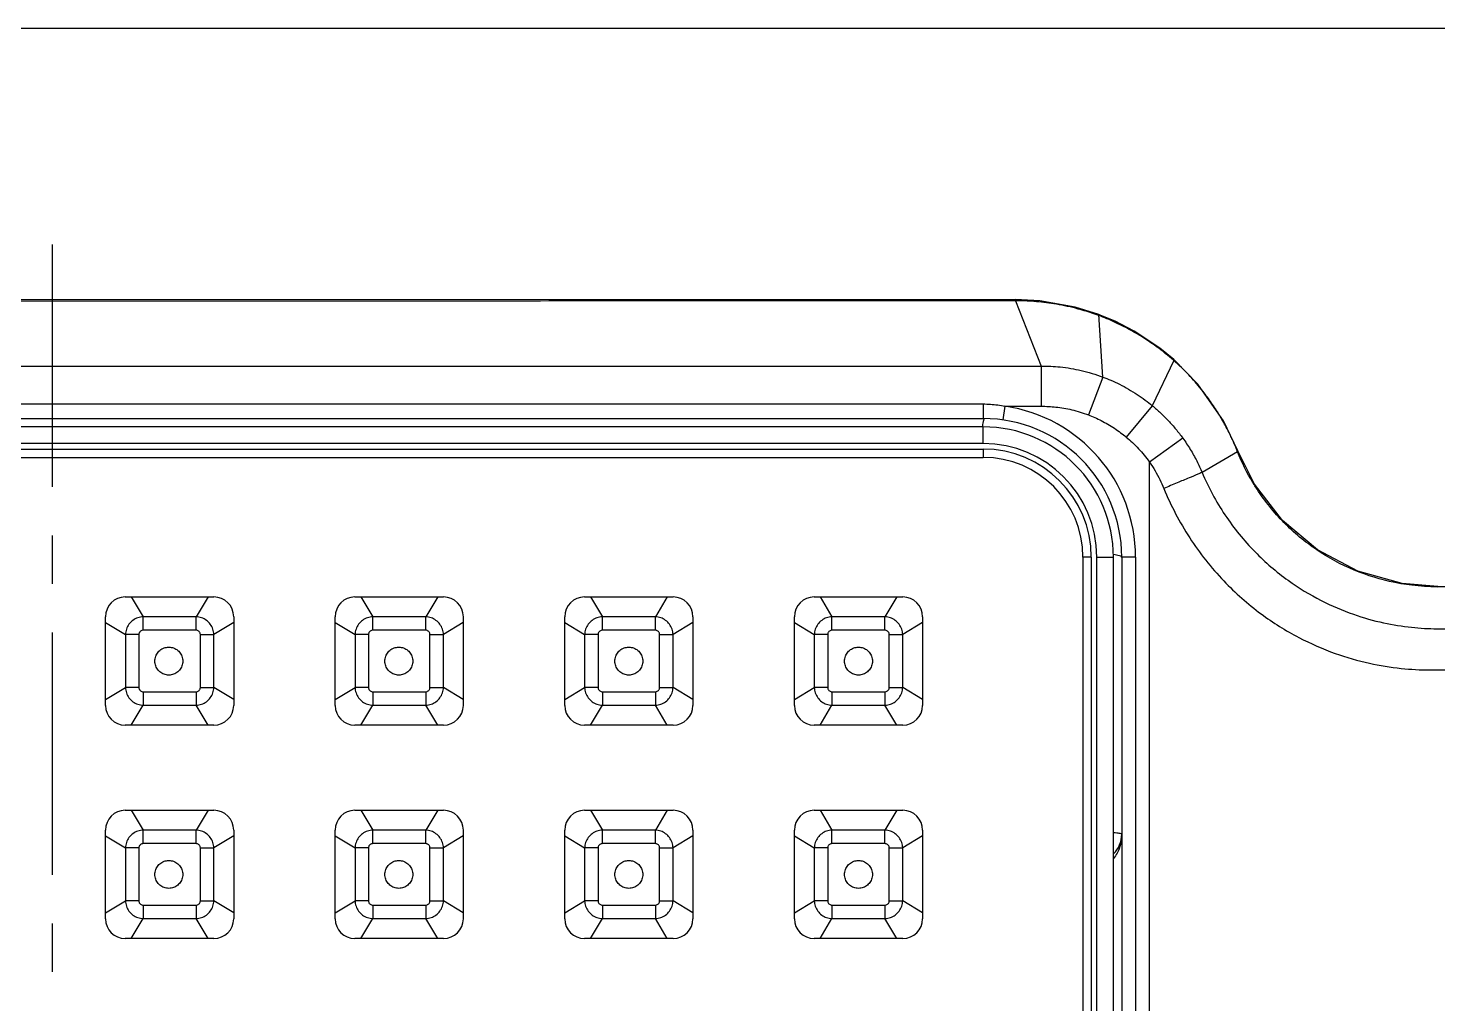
# Model space of a CAD drawing. Extents: x 3970 to 4390, y 960 to 1257.
# Drawn here: x 4082.1 to 4133, y 1040.8 to 1076 of the extents above; entities that cross this region are included whole.
import ezdxf

# ---------------------------------------------------------------- set-up
doc = ezdxf.new("R2010")
doc.units = 0
doc.header["$LTSCALE"] = 7
doc.header["$MEASUREMENT"] = 0
doc.linetypes.add('CENTER', pattern=[2, 1.25, -0.25, 0.25, -0.25])
doc.layers.get('0').update_dxf_attribs({"color": 2, "linetype": 'CONTINUOUS'})
doc.layers.add('CL', color=1, linetype='CENTER')
doc.layers.add('D', color=2, linetype='CONTINUOUS')

msp = doc.modelspace()

# ---------------------------------------------------------------- linework, layer by layer
at = {"color": 7, "linetype": 'Continuous'}
for p, q in [((4117.742, 1066.199), (4048.224, 1066.166)), ((4117.738, 1066.149), (4117.742, 1066.199)), ((4117.738, 1066.149), (4118.664, 1063.794)), ((4120.8, 1065.637), (4120.741, 1065.659)), ((4120.89, 1063.398), (4120.742, 1065.659)), ((4121.241, 1065.453), (4120.8, 1065.637)), ((4121.333, 1065.411), (4121.241, 1065.453)), ((4121.336, 1065.372), (4121.333, 1065.411)), ((4123.447, 1064.036), (4122.946, 1064.444)), ((4118.664, 1063.794), (4118.665, 1062.343)), ((4123.448, 1063.999), (4122.676, 1062.365)), ((4123.448, 1063.999), (4123.447, 1064.035)), ((4120.89, 1063.398), (4120.37, 1062.03)), ((4116.573, 1062.428), (4116.573, 1061.899)), ((4117.36, 1062.343), (4117.288, 1061.848)), ((4122.676, 1062.365), (4121.733, 1061.232)), ((4049.573, 1061.899), (4116.573, 1061.899)), ((4116.573, 1061.599), (4049.573, 1061.599)), ((4116.573, 1060.999), (4116.573, 1061.599)), ((4123.774, 1061.194), (4122.573, 1060.33)), ((4116.573, 1060.999), (4049.573, 1060.999)), ((4049.573, 1060.799), (4116.573, 1060.799)), ((4116.573, 1060.799), (4116.573, 1060.499)), ((4125.752, 1060.702), (4124.473, 1059.953)), ((4125.752, 1060.702), (4125.758, 1060.735)), ((4049.573, 1060.499), (4116.573, 1060.499)), ((4122.573, 1007.469), (4122.573, 1060.33)), ((4120.173, 1056.899), (4120.173, 1010.899)), ((4120.473, 1056.899), (4120.173, 1056.899)), ((4120.473, 1056.899), (4120.473, 1010.899)), ((4120.673, 1010.899), (4120.673, 1056.899)), ((4120.673, 1056.899), (4121.273, 1056.899)), ((4121.273, 1010.899), (4121.273, 1056.899)), ((4121.573, 1056.899), (4121.573, 1010.899)), ((4122.073, 1056.899), (4121.573, 1056.899)), ((4122.073, 1056.899), (4122.073, 1010.899)), ((4132.955, 1055.828), (4132.978, 1055.842)), ((4132.955, 1054.315), (4136.287, 1054.314)), ((4132.701, 1052.83), (4136.315, 1052.828))]:
    msp.add_line(p, q, dxfattribs=at)
at = {"linetype": 'Continuous'}
for p, q in [((4085.616, 1055.462), (4088.816, 1055.462)), ((4085.829, 1055.462), (4086.259, 1054.744)), ((4088.604, 1055.462), (4088.173, 1054.744)), ((4093.902, 1055.462), (4097.102, 1055.462)), ((4094.114, 1055.462), (4094.545, 1054.744)), ((4096.889, 1055.462), (4096.459, 1054.744)), ((4102.188, 1055.462), (4105.388, 1055.462)), ((4102.4, 1055.462), (4102.831, 1054.744)), ((4105.175, 1055.462), (4104.744, 1054.744)), ((4110.473, 1055.462), (4113.673, 1055.462)), ((4110.686, 1055.462), (4111.116, 1054.744)), ((4113.461, 1055.462), (4113.03, 1054.744)), ((4084.904, 1051.549), (4084.904, 1054.749)), ((4084.904, 1054.537), (4085.621, 1054.106)), ((4086.259, 1054.259), (4086.259, 1054.744)), ((4088.173, 1054.744), (4086.259, 1054.744)), ((4088.173, 1054.259), (4088.173, 1054.744)), ((4089.529, 1054.537), (4088.811, 1054.106)), ((4089.529, 1054.749), (4089.529, 1051.549)), ((4093.189, 1051.549), (4093.189, 1054.749)), ((4093.189, 1054.537), (4093.907, 1054.106)), ((4094.545, 1054.259), (4094.545, 1054.744)), ((4096.459, 1054.744), (4094.545, 1054.744)), ((4096.459, 1054.259), (4096.459, 1054.744)), ((4097.814, 1054.537), (4097.097, 1054.106)), ((4097.814, 1054.749), (4097.814, 1051.549)), ((4101.475, 1051.549), (4101.475, 1054.749)), ((4101.475, 1054.537), (4102.193, 1054.106)), ((4102.831, 1054.259), (4102.831, 1054.744)), ((4104.744, 1054.744), (4102.831, 1054.744)), ((4104.744, 1054.259), (4104.744, 1054.744)), ((4106.1, 1054.537), (4105.382, 1054.106)), ((4106.1, 1054.749), (4106.1, 1051.549)), ((4109.761, 1051.549), (4109.761, 1054.749)), ((4109.761, 1054.537), (4110.479, 1054.106)), ((4111.116, 1054.259), (4111.116, 1054.744)), ((4113.03, 1054.744), (4111.116, 1054.744)), ((4113.03, 1054.259), (4113.03, 1054.744)), ((4114.386, 1054.537), (4113.668, 1054.106)), ((4114.386, 1054.749), (4114.386, 1051.549)), ((4085.621, 1054.106), (4085.621, 1052.192)), ((4086.107, 1054.106), (4085.621, 1054.106)), ((4086.107, 1054.106), (4086.107, 1052.192)), ((4088.173, 1054.259), (4086.259, 1054.259)), ((4088.326, 1054.106), (4088.811, 1054.106)), ((4088.326, 1052.192), (4088.326, 1054.106)), ((4088.811, 1052.192), (4088.811, 1054.106)), ((4094.392, 1054.106), (4093.907, 1054.106)), ((4093.907, 1054.106), (4093.907, 1052.192)), ((4094.392, 1054.106), (4094.392, 1052.192)), ((4096.459, 1054.259), (4094.545, 1054.259)), ((4096.611, 1052.192), (4096.611, 1054.106)), ((4096.611, 1054.106), (4097.097, 1054.106)), ((4097.097, 1052.192), (4097.097, 1054.106)), ((4102.193, 1054.106), (4102.193, 1052.192)), ((4102.678, 1054.106), (4102.193, 1054.106)), ((4102.678, 1054.106), (4102.678, 1052.192)), ((4104.744, 1054.259), (4102.831, 1054.259)), ((4104.897, 1052.192), (4104.897, 1054.106)), ((4104.897, 1054.106), (4105.382, 1054.106)), ((4105.382, 1052.192), (4105.382, 1054.106)), ((4110.479, 1054.106), (4110.479, 1052.192)), ((4110.964, 1054.106), (4110.479, 1054.106)), ((4110.964, 1054.106), (4110.964, 1052.192)), ((4113.03, 1054.259), (4111.116, 1054.259)), ((4113.183, 1054.106), (4113.668, 1054.106)), ((4113.183, 1052.192), (4113.183, 1054.106)), ((4113.668, 1052.192), (4113.668, 1054.106)), ((4084.904, 1051.762), (4085.621, 1052.192)), ((4086.107, 1052.192), (4085.621, 1052.192)), ((4086.259, 1052.04), (4086.259, 1051.555)), ((4086.259, 1052.04), (4088.173, 1052.04)), ((4088.173, 1052.04), (4088.173, 1051.555)), ((4088.326, 1052.192), (4088.811, 1052.192)), ((4089.529, 1051.762), (4088.811, 1052.192)), ((4093.189, 1051.762), (4093.907, 1052.192)), ((4094.392, 1052.192), (4093.907, 1052.192)), ((4094.545, 1052.04), (4094.545, 1051.555)), ((4094.545, 1052.04), (4096.459, 1052.04)), ((4096.459, 1052.04), (4096.459, 1051.555)), ((4096.611, 1052.192), (4097.097, 1052.192)), ((4097.814, 1051.762), (4097.097, 1052.192)), ((4101.475, 1051.762), (4102.193, 1052.192)), ((4102.678, 1052.192), (4102.193, 1052.192)), ((4102.831, 1052.04), (4102.831, 1051.555)), ((4102.831, 1052.04), (4104.744, 1052.04)), ((4104.744, 1052.04), (4104.744, 1051.555)), ((4104.897, 1052.192), (4105.382, 1052.192)), ((4106.1, 1051.762), (4105.382, 1052.192)), ((4109.761, 1051.762), (4110.479, 1052.192)), ((4110.964, 1052.192), (4110.479, 1052.192)), ((4111.116, 1052.04), (4111.116, 1051.555)), ((4111.116, 1052.04), (4113.03, 1052.04)), ((4113.03, 1052.04), (4113.03, 1051.555)), ((4113.183, 1052.192), (4113.668, 1052.192)), ((4114.386, 1051.762), (4113.668, 1052.192)), ((4085.829, 1050.837), (4086.259, 1051.555)), ((4086.259, 1051.555), (4088.173, 1051.555)), ((4088.604, 1050.837), (4088.173, 1051.555)), ((4094.114, 1050.837), (4094.545, 1051.555)), ((4094.545, 1051.555), (4096.459, 1051.555)), ((4096.889, 1050.837), (4096.459, 1051.555)), ((4102.4, 1050.837), (4102.831, 1051.555)), ((4102.831, 1051.555), (4104.744, 1051.555)), ((4105.175, 1050.837), (4104.744, 1051.555)), ((4110.686, 1050.837), (4111.116, 1051.555)), ((4111.116, 1051.555), (4113.03, 1051.555)), ((4113.461, 1050.837), (4113.03, 1051.555)), ((4088.816, 1050.837), (4085.616, 1050.837)), ((4097.102, 1050.837), (4093.902, 1050.837)), ((4105.388, 1050.837), (4102.188, 1050.837)), ((4113.673, 1050.837), (4110.473, 1050.837)), ((4085.616, 1047.762), (4088.816, 1047.762)), ((4085.829, 1047.762), (4086.259, 1047.044)), ((4088.604, 1047.762), (4088.173, 1047.044)), ((4093.902, 1047.762), (4097.102, 1047.762)), ((4094.114, 1047.762), (4094.545, 1047.044)), ((4096.889, 1047.762), (4096.459, 1047.044)), ((4102.188, 1047.762), (4105.388, 1047.762)), ((4102.4, 1047.762), (4102.831, 1047.044)), ((4105.175, 1047.762), (4104.744, 1047.044)), ((4110.473, 1047.762), (4113.673, 1047.762)), ((4110.686, 1047.762), (4111.116, 1047.044)), ((4113.461, 1047.762), (4113.03, 1047.044)), ((4084.904, 1043.849), (4084.904, 1047.049)), ((4084.904, 1046.837), (4085.621, 1046.406)), ((4086.259, 1046.559), (4086.259, 1047.044)), ((4088.173, 1047.044), (4086.259, 1047.044)), ((4088.173, 1046.559), (4088.173, 1047.044)), ((4089.529, 1046.837), (4088.811, 1046.406)), ((4089.529, 1047.049), (4089.529, 1043.849)), ((4093.189, 1043.849), (4093.189, 1047.049)), ((4093.189, 1046.837), (4093.907, 1046.406)), ((4094.545, 1046.559), (4094.545, 1047.044)), ((4096.459, 1047.044), (4094.545, 1047.044)), ((4096.459, 1046.559), (4096.459, 1047.044)), ((4097.814, 1046.837), (4097.097, 1046.406)), ((4097.814, 1047.049), (4097.814, 1043.849)), ((4101.475, 1043.849), (4101.475, 1047.049)), ((4101.475, 1046.837), (4102.193, 1046.406)), ((4102.831, 1046.559), (4102.831, 1047.044)), ((4104.744, 1047.044), (4102.831, 1047.044)), ((4104.744, 1046.559), (4104.744, 1047.044)), ((4106.1, 1046.837), (4105.382, 1046.406)), ((4106.1, 1047.049), (4106.1, 1043.849)), ((4109.761, 1043.849), (4109.761, 1047.049)), ((4109.761, 1046.837), (4110.479, 1046.406)), ((4111.116, 1046.559), (4111.116, 1047.044)), ((4113.03, 1047.044), (4111.116, 1047.044)), ((4113.03, 1046.559), (4113.03, 1047.044)), ((4114.386, 1046.837), (4113.668, 1046.406)), ((4114.386, 1047.049), (4114.386, 1043.849)), ((4085.621, 1046.406), (4085.621, 1044.492)), ((4086.107, 1046.406), (4085.621, 1046.406)), ((4086.107, 1046.406), (4086.107, 1044.492)), ((4088.173, 1046.559), (4086.259, 1046.559)), ((4088.326, 1044.492), (4088.326, 1046.406)), ((4088.326, 1046.406), (4088.811, 1046.406)), ((4088.811, 1044.492), (4088.811, 1046.406)), ((4093.907, 1046.406), (4093.907, 1044.492)), ((4094.392, 1046.406), (4093.907, 1046.406)), ((4094.392, 1046.406), (4094.392, 1044.492)), ((4096.459, 1046.559), (4094.545, 1046.559)), ((4096.611, 1044.492), (4096.611, 1046.406)), ((4096.611, 1046.406), (4097.097, 1046.406)), ((4097.097, 1044.492), (4097.097, 1046.406)), ((4102.193, 1046.406), (4102.193, 1044.492)), ((4102.678, 1046.406), (4102.193, 1046.406)), ((4102.678, 1046.406), (4102.678, 1044.492)), ((4104.744, 1046.559), (4102.831, 1046.559)), ((4104.897, 1044.492), (4104.897, 1046.406)), ((4104.897, 1046.406), (4105.382, 1046.406)), ((4105.382, 1044.492), (4105.382, 1046.406)), ((4110.479, 1046.406), (4110.479, 1044.492)), ((4110.964, 1046.406), (4110.479, 1046.406)), ((4110.964, 1046.406), (4110.964, 1044.492)), ((4113.03, 1046.559), (4111.116, 1046.559)), ((4113.183, 1046.406), (4113.668, 1046.406)), ((4113.183, 1044.492), (4113.183, 1046.406)), ((4113.668, 1044.492), (4113.668, 1046.406)), ((4084.904, 1044.062), (4085.621, 1044.492)), ((4086.107, 1044.492), (4085.621, 1044.492)), ((4086.259, 1044.34), (4086.259, 1043.855)), ((4086.259, 1044.34), (4088.173, 1044.34)), ((4088.173, 1044.34), (4088.173, 1043.855)), ((4088.326, 1044.492), (4088.811, 1044.492)), ((4089.529, 1044.062), (4088.811, 1044.492)), ((4093.189, 1044.062), (4093.907, 1044.492)), ((4094.392, 1044.492), (4093.907, 1044.492)), ((4094.545, 1044.34), (4094.545, 1043.855)), ((4094.545, 1044.34), (4096.459, 1044.34)), ((4096.459, 1044.34), (4096.459, 1043.855)), ((4096.611, 1044.492), (4097.097, 1044.492)), ((4097.814, 1044.062), (4097.097, 1044.492)), ((4101.475, 1044.062), (4102.193, 1044.492)), ((4102.678, 1044.492), (4102.193, 1044.492)), ((4102.831, 1044.34), (4102.831, 1043.855)), ((4102.831, 1044.34), (4104.744, 1044.34)), ((4104.744, 1044.34), (4104.744, 1043.855)), ((4104.897, 1044.492), (4105.382, 1044.492)), ((4106.1, 1044.062), (4105.382, 1044.492)), ((4109.761, 1044.062), (4110.479, 1044.492)), ((4110.964, 1044.492), (4110.479, 1044.492)), ((4111.116, 1044.34), (4111.116, 1043.855)), ((4111.116, 1044.34), (4113.03, 1044.34)), ((4113.03, 1044.34), (4113.03, 1043.855)), ((4113.183, 1044.492), (4113.668, 1044.492)), ((4114.386, 1044.062), (4113.668, 1044.492)), ((4085.829, 1043.137), (4086.259, 1043.855)), ((4086.259, 1043.855), (4088.173, 1043.855)), ((4088.604, 1043.137), (4088.173, 1043.855)), ((4094.114, 1043.137), (4094.545, 1043.855)), ((4094.545, 1043.855), (4096.459, 1043.855)), ((4096.889, 1043.137), (4096.459, 1043.855)), ((4102.4, 1043.137), (4102.831, 1043.855)), ((4102.831, 1043.855), (4104.744, 1043.855)), ((4105.175, 1043.137), (4104.744, 1043.855)), ((4110.686, 1043.137), (4111.116, 1043.855)), ((4111.116, 1043.855), (4113.03, 1043.855)), ((4113.461, 1043.137), (4113.03, 1043.855)), ((4088.816, 1043.137), (4085.616, 1043.137)), ((4097.102, 1043.137), (4093.902, 1043.137)), ((4105.388, 1043.137), (4102.188, 1043.137)), ((4113.673, 1043.137), (4110.473, 1043.137))]:
    msp.add_line(p, q, dxfattribs=at)
at = {"color": 7, "linetype": 'Continuous'}
for points in [[(4120.742, 1065.659), (4119.891, 1065.924), (4118.621, 1066.151), (4117.742, 1066.199)], [(4122.946, 1064.444), (4122.021, 1065.054), (4121.333, 1065.411)], [(4125.758, 1060.735), (4125.242, 1061.814), (4124.317, 1063.143), (4123.447, 1064.036)], [(4132.978, 1055.842), (4131.689, 1055.948), (4130.098, 1056.391), (4128.64, 1057.16), (4127.375, 1058.222), (4126.359, 1059.534), (4125.758, 1060.735)]]:
    msp.add_lwpolyline(points, dxfattribs=at)
for centre, radius, start, end in [((4116.573, 1056.899), 5.5, 0, 81.7811), ((4116.573, 1056.899), 5, 0, 89.9999), ((4116.573, 1056.899), 4.7, 0, 90), ((4116.573, 1056.899), 4.1, 0, 90), ((4116.573, 1056.899), 3.9, 0, 90), ((4116.573, 1056.899), 3.6, 0, 90), ((4120.573, 1046.899), 1, 314.5513, 0)]:
    msp.add_arc(centre, radius, start, end, dxfattribs=at)
at = {"linetype": 'Continuous'}
for centre, start, end in [((4085.616, 1054.749), 90, 180), ((4088.816, 1054.749), 0, 90), ((4093.902, 1054.749), 90, 180), ((4097.102, 1054.749), 0, 90), ((4102.188, 1054.749), 90, 180), ((4105.388, 1054.749), 0, 90), ((4110.473, 1054.749), 90, 180), ((4113.673, 1054.749), 0, 90), ((4085.616, 1051.549), 180, 270), ((4088.816, 1051.549), 270, 0), ((4093.902, 1051.549), 180, 270), ((4097.102, 1051.549), 270, 0), ((4102.188, 1051.549), 180, 270), ((4105.388, 1051.549), 270, 0), ((4110.473, 1051.549), 180, 270), ((4113.673, 1051.549), 270, 0), ((4085.616, 1047.049), 90, 180), ((4088.816, 1047.049), 0, 90), ((4093.902, 1047.049), 90, 180), ((4097.102, 1047.049), 0, 90), ((4102.188, 1047.049), 90, 180), ((4105.388, 1047.049), 0, 90), ((4110.473, 1047.049), 90, 180), ((4113.673, 1047.049), 0, 90), ((4085.616, 1043.849), 180, 270), ((4088.816, 1043.849), 270, 0), ((4093.902, 1043.849), 180, 270), ((4097.102, 1043.849), 270, 0), ((4102.188, 1043.849), 180, 270), ((4105.388, 1043.849), 270, 0), ((4110.473, 1043.849), 180, 270), ((4113.673, 1043.849), 270, 0)]:
    msp.add_arc(centre, 0.713, start, end, dxfattribs=at)
at = {"color": 7, "linetype": 'Continuous'}
for points, start_tangent, end_tangent in [([(4117.738, 1066.149), (4108.419, 1066.146), (4098.789, 1066.142), (4089.538, 1066.139), (4081.129, 1066.136), (4073.154, 1066.133), (4064.722, 1066.129), (4056.263, 1066.126), (4048.221, 1066.123)], (-1, -0.000385), (-1, -0.000443)), ([(4120.744, 1065.619), (4119.899, 1065.88), (4119.123, 1066.04), (4118.406, 1066.125), (4117.738, 1066.149)], (-0.937846, 0.347051), (-0.999981, -0.006093)), ([(4121.04, 1065.502), (4120.744, 1065.619)], (-0.923172, 0.384388), (-0.937881, 0.346956)), ([(4121.336, 1065.372), (4121.04, 1065.502)], (-0.907663, 0.419699), (-0.923172, 0.384388)), ([(4123.448, 1063.999), (4122.831, 1064.494), (4122.132, 1064.953), (4121.336, 1065.372)], (-0.748579, 0.663046), (-0.907649, 0.41973)), ([(4048.178, 1063.779), (4065.675, 1063.783), (4083.739, 1063.786), (4101.702, 1063.79), (4118.664, 1063.794)], (1, 0.000227), (1, 0.000253)), ([(4118.664, 1063.794), (4119.357, 1063.761), (4120.105, 1063.636), (4120.89, 1063.398)], (0.99998, 0.006369), (0.93635, -0.351067)), ([(4123.989, 1063.477), (4123.448, 1063.999)], (-0.687868, 0.725836), (-0.748536, 0.663094)), ([(4120.89, 1063.398), (4121.181, 1063.281), (4121.494, 1063.137), (4121.815, 1062.965), (4122.13, 1062.771), (4122.422, 1062.565), (4122.676, 1062.365)], (0.936316, -0.35116), (0.771023, -0.636807)), ([(4124.506, 1062.878), (4124.438, 1062.963), (4123.989, 1063.477)], (-0.618115, 0.786087), (-0.687868, 0.725836)), ([(4125.093, 1062.031), (4124.814, 1062.461), (4124.506, 1062.878)], (-0.519903, 0.854225), (-0.618115, 0.786087)), ([(4049.573, 1062.438), (4072.617, 1062.434), (4094.951, 1062.431), (4116.573, 1062.428)], (1, -0.000154), (1, -0.000175)), ([(4116.573, 1062.428), (4116.834, 1062.418), (4117.097, 1062.39), (4117.36, 1062.343)], (1, 0.000415), (0.977378, -0.211498)), ([(4117.36, 1062.343), (4118.013, 1062.343), (4118.665, 1062.343)], (1, 0.000377), (1, 0.000386)), ([(4118.665, 1062.343), (4119.198, 1062.315), (4119.767, 1062.217), (4120.37, 1062.03)], (1, 0.000374), (0.934679, -0.355494)), ([(4122.676, 1062.365), (4122.975, 1062.103), (4123.258, 1061.82), (4123.525, 1061.517), (4123.774, 1061.195)], (0.771432, -0.636312), (0.586842, -0.809701)), ([(4116.573, 1061.899), (4116.574, 1061.788), (4116.557, 1061.597)], (0.999975, 0.007026), (0.102275, -0.994756)), ([(4120.37, 1062.03), (4120.597, 1061.938), (4120.836, 1061.826), (4121.076, 1061.696), (4121.312, 1061.548), (4121.534, 1061.39), (4121.733, 1061.232)], (0.93459, -0.355726), (0.768675, -0.639639)), ([(4125.514, 1061.253), (4125.376, 1061.53), (4125.124, 1061.981), (4125.093, 1062.031)], (-0.429179, 0.903219), (-0.519903, 0.854225)), ([(4121.733, 1061.232), (4121.962, 1061.03), (4122.178, 1060.813), (4122.381, 1060.58), (4122.573, 1060.33)], (0.768682, -0.639631), (0.584036, -0.811728)), ([(4123.774, 1061.195), (4124.048, 1060.785), (4124.28, 1060.369), (4124.473, 1059.953)], (0.586876, -0.809677), (0.388485, -0.921455)), ([(4125.582, 1061.105), (4125.514, 1061.253)], (-0.411926, 0.911217), (-0.429179, 0.903219)), ([(4125.742, 1060.728), (4125.582, 1061.105)], (-0.36794, 0.92985), (-0.411926, 0.911217)), ([(4125.752, 1060.702), (4125.742, 1060.728)], (-0.364906, 0.931044), (-0.36794, 0.92985)), ([(4126.307, 1059.586), (4125.752, 1060.702)], (-0.516022, 0.856575), (-0.371507, 0.92843)), ([(4122.573, 1060.33), (4122.776, 1060.015), (4122.948, 1059.697), (4123.092, 1059.377)], (0.571083, -0.820893), (0.375517, -0.926815)), ([(4124.473, 1059.953), (4124.313, 1059.888), (4124.001, 1059.758), (4123.576, 1059.581), (4123.092, 1059.377)], (-0.931396, -0.364008), (-0.921781, -0.38771)), ([(4124.473, 1059.953), (4125.299, 1058.421), (4126.385, 1057.088), (4127.576, 1056.063), (4128.774, 1055.333), (4129.932, 1054.836), (4131.022, 1054.528), (4132.031, 1054.366), (4132.955, 1054.315)], (0.388218, -0.921567), (0.999987, -0.005007)), ([(4126.348, 1059.52), (4126.307, 1059.586)], (-0.524628, 0.851332), (-0.516022, 0.856575)), ([(4123.092, 1059.377), (4124.026, 1057.594), (4125.255, 1056.041), (4126.604, 1054.85), (4127.962, 1054.001), (4129.274, 1053.425), (4130.511, 1053.07), (4131.654, 1052.885), (4132.701, 1052.83)], (0.382449, -0.923977), (0.99995, 0.00999)), ([(4131.648, 1055.94), (4131.427, 1055.981), (4129.958, 1056.432), (4128.608, 1057.162), (4127.425, 1058.146), (4126.458, 1059.346), (4126.348, 1059.52)], (-0.985624, 0.168953), (-0.524628, 0.851332)), ([(4121.573, 1056.899), (4121.497, 1056.947), (4121.279, 1056.988), (4121.263, 1056.99)], (-0.000036, 1), (-0.992164, 0.124945)), ([(4132.046, 1055.882), (4131.648, 1055.94)], (-0.993032, 0.117846), (-0.985624, 0.168953)), ([(4132.955, 1055.828), (4132.046, 1055.882)], (-1, 0.000976), (-0.993032, 0.117846)), ([(4136.056, 1055.834), (4135.001, 1055.832), (4133.968, 1055.83), (4132.955, 1055.828)], (-0.999997, -0.002358), (-0.999998, -0.001919)), ([(4121.573, 1046.899), (4121.522, 1046.922), (4121.448, 1046.933), (4121.336, 1046.945), (4121.273, 1046.949)], (0.000002, 1), (-0.997588, 0.06942)), ([(4121.573, 1046.899), (4121.527, 1046.531), (4121.404, 1046.215), (4121.28, 1046.025)], (0, -1), (-0.61978, -0.784776))]:
    msp.add_spline(points, degree=3, dxfattribs=dict(at, start_tangent=start_tangent, end_tangent=end_tangent))
at = {"linetype": 'Continuous'}
for points, start_tangent, end_tangent in [([(4086.259, 1054.744), (4086.066, 1054.709), (4085.89, 1054.616), (4085.749, 1054.475), (4085.657, 1054.299), (4085.621, 1054.106)], (-0.99963, -0.027186), (-0.026957, -0.999637)), ([(4088.811, 1054.106), (4088.776, 1054.299), (4088.683, 1054.475), (4088.542, 1054.616), (4088.366, 1054.709), (4088.173, 1054.744)], (-0.027186, 0.99963), (-0.999637, 0.026957)), ([(4094.545, 1054.744), (4094.352, 1054.709), (4094.176, 1054.616), (4094.035, 1054.475), (4093.942, 1054.299), (4093.907, 1054.106)], (-0.99963, -0.027186), (-0.026957, -0.999637)), ([(4097.097, 1054.106), (4097.061, 1054.299), (4096.969, 1054.475), (4096.828, 1054.616), (4096.652, 1054.709), (4096.459, 1054.744)], (-0.027186, 0.99963), (-0.999637, 0.026957)), ([(4102.831, 1054.744), (4102.638, 1054.709), (4102.462, 1054.616), (4102.321, 1054.475), (4102.228, 1054.299), (4102.193, 1054.106)], (-0.99963, -0.027186), (-0.026957, -0.999637)), ([(4105.382, 1054.106), (4105.347, 1054.299), (4105.255, 1054.475), (4105.113, 1054.616), (4104.938, 1054.709), (4104.744, 1054.744)], (-0.027186, 0.99963), (-0.999637, 0.026957)), ([(4111.116, 1054.744), (4110.923, 1054.709), (4110.747, 1054.616), (4110.606, 1054.475), (4110.514, 1054.299), (4110.479, 1054.106)], (-0.99963, -0.027186), (-0.026957, -0.999637)), ([(4113.668, 1054.106), (4113.633, 1054.299), (4113.54, 1054.475), (4113.399, 1054.616), (4113.223, 1054.709), (4113.03, 1054.744)], (-0.027186, 0.99963), (-0.999637, 0.026957)), ([(4086.259, 1054.259), (4086.214, 1054.252), (4086.171, 1054.23), (4086.136, 1054.195), (4086.114, 1054.151), (4086.107, 1054.106)], (-1, -0.000016), (0.000439, -1)), ([(4088.326, 1054.106), (4088.319, 1054.151), (4088.297, 1054.194), (4088.262, 1054.23), (4088.218, 1054.252), (4088.173, 1054.259)], (-0.000016, 1), (-1, -0.000439)), ([(4094.545, 1054.259), (4094.5, 1054.252), (4094.457, 1054.23), (4094.422, 1054.195), (4094.399, 1054.151), (4094.392, 1054.106)], (-1, -0.000016), (0.000439, -1)), ([(4096.611, 1054.106), (4096.604, 1054.151), (4096.582, 1054.194), (4096.547, 1054.23), (4096.504, 1054.252), (4096.459, 1054.259)], (-0.000016, 1), (-1, -0.000439)), ([(4102.831, 1054.259), (4102.786, 1054.252), (4102.742, 1054.23), (4102.707, 1054.195), (4102.685, 1054.151), (4102.678, 1054.106)], (-1, -0.000016), (0.000439, -1)), ([(4104.897, 1054.106), (4104.89, 1054.151), (4104.868, 1054.194), (4104.833, 1054.23), (4104.79, 1054.252), (4104.744, 1054.259)], (-0.000016, 1), (-1, -0.000439)), ([(4111.116, 1054.259), (4111.071, 1054.252), (4111.028, 1054.23), (4110.993, 1054.195), (4110.971, 1054.151), (4110.964, 1054.106)], (-1, -0.000016), (0.000439, -1)), ([(4113.183, 1054.106), (4113.176, 1054.151), (4113.154, 1054.194), (4113.119, 1054.23), (4113.075, 1054.252), (4113.03, 1054.259)], (-0.000016, 1), (-1, -0.000439)), ([(4087.188, 1052.642), (4087.016, 1052.672), (4086.864, 1052.76), (4086.752, 1052.894), (4086.692, 1053.058), (4086.692, 1053.234), (4086.752, 1053.399), (4086.864, 1053.533), (4087.016, 1053.62), (4087.188, 1053.65)], (-1, 0), (1, 0)), ([(4087.188, 1053.65), (4087.359, 1053.62), (4087.511, 1053.533), (4087.623, 1053.399), (4087.683, 1053.234), (4087.683, 1053.058), (4087.623, 1052.894), (4087.511, 1052.76), (4087.359, 1052.672), (4087.188, 1052.642)], (1, 0), (-1, 0)), ([(4095.488, 1052.642), (4095.316, 1052.672), (4095.164, 1052.76), (4095.052, 1052.894), (4094.992, 1053.058), (4094.992, 1053.234), (4095.052, 1053.399), (4095.164, 1053.533), (4095.316, 1053.62), (4095.488, 1053.65)], (-1, 0), (1, 0)), ([(4095.488, 1053.65), (4095.659, 1053.62), (4095.811, 1053.533), (4095.923, 1053.399), (4095.983, 1053.234), (4095.983, 1053.058), (4095.923, 1052.894), (4095.811, 1052.76), (4095.659, 1052.672), (4095.488, 1052.642)], (1, 0), (-1, 0)), ([(4103.788, 1052.642), (4103.616, 1052.672), (4103.464, 1052.76), (4103.352, 1052.894), (4103.292, 1053.058), (4103.292, 1053.234), (4103.352, 1053.399), (4103.464, 1053.533), (4103.616, 1053.62), (4103.788, 1053.65)], (-1, 0), (1, 0)), ([(4103.788, 1053.65), (4103.959, 1053.62), (4104.111, 1053.533), (4104.223, 1053.399), (4104.283, 1053.234), (4104.283, 1053.058), (4104.223, 1052.894), (4104.111, 1052.76), (4103.959, 1052.672), (4103.788, 1052.642)], (1, 0), (-1, 0)), ([(4112.073, 1052.642), (4111.901, 1052.672), (4111.75, 1052.76), (4111.638, 1052.894), (4111.578, 1053.058), (4111.578, 1053.234), (4111.638, 1053.399), (4111.75, 1053.533), (4111.901, 1053.62), (4112.073, 1053.65)], (-1, 0), (1, 0)), ([(4112.073, 1053.65), (4112.245, 1053.62), (4112.396, 1053.533), (4112.509, 1053.399), (4112.569, 1053.234), (4112.569, 1053.058), (4112.509, 1052.894), (4112.396, 1052.76), (4112.245, 1052.672), (4112.073, 1052.642)], (1, 0), (-1, 0)), ([(4085.621, 1052.192), (4085.657, 1051.999), (4085.749, 1051.823), (4085.89, 1051.682), (4086.066, 1051.59), (4086.259, 1051.555)], (0.027186, -0.99963), (0.999637, -0.026957)), ([(4086.107, 1052.192), (4086.114, 1052.147), (4086.136, 1052.104), (4086.171, 1052.069), (4086.214, 1052.047), (4086.259, 1052.04)], (0.000016, -1), (1, 0.000439)), ([(4088.173, 1052.04), (4088.218, 1052.047), (4088.261, 1052.069), (4088.296, 1052.104), (4088.319, 1052.147), (4088.326, 1052.192)], (1, 0.000016), (-0.000439, 1)), ([(4088.173, 1051.555), (4088.366, 1051.59), (4088.542, 1051.682), (4088.683, 1051.823), (4088.776, 1051.999), (4088.811, 1052.192)], (0.99963, 0.027186), (0.026957, 0.999637)), ([(4093.907, 1052.192), (4093.942, 1051.999), (4094.035, 1051.823), (4094.176, 1051.682), (4094.352, 1051.59), (4094.545, 1051.555)], (0.027186, -0.99963), (0.999637, -0.026957)), ([(4094.392, 1052.192), (4094.399, 1052.147), (4094.421, 1052.104), (4094.456, 1052.069), (4094.5, 1052.047), (4094.545, 1052.04)], (0.000016, -1), (1, 0.000439)), ([(4096.459, 1052.04), (4096.504, 1052.047), (4096.547, 1052.069), (4096.582, 1052.104), (4096.604, 1052.147), (4096.611, 1052.192)], (1, 0.000016), (-0.000439, 1)), ([(4096.459, 1051.555), (4096.652, 1051.59), (4096.828, 1051.682), (4096.969, 1051.823), (4097.061, 1051.999), (4097.097, 1052.192)], (0.99963, 0.027186), (0.026957, 0.999637)), ([(4102.193, 1052.192), (4102.228, 1051.999), (4102.321, 1051.823), (4102.462, 1051.682), (4102.638, 1051.59), (4102.831, 1051.555)], (0.027186, -0.99963), (0.999637, -0.026957)), ([(4102.678, 1052.192), (4102.685, 1052.147), (4102.707, 1052.104), (4102.742, 1052.069), (4102.786, 1052.047), (4102.831, 1052.04)], (0.000016, -1), (1, 0.000439)), ([(4104.744, 1051.555), (4104.937, 1051.59), (4105.113, 1051.682), (4105.255, 1051.823), (4105.347, 1051.999), (4105.382, 1052.192)], (0.99963, 0.027186), (0.026957, 0.999637)), ([(4104.744, 1052.04), (4104.789, 1052.047), (4104.833, 1052.069), (4104.868, 1052.104), (4104.89, 1052.147), (4104.897, 1052.192)], (1, 0.000016), (-0.000439, 1)), ([(4110.479, 1052.192), (4110.514, 1051.999), (4110.606, 1051.823), (4110.747, 1051.682), (4110.923, 1051.59), (4111.116, 1051.555)], (0.027186, -0.99963), (0.999637, -0.026957)), ([(4110.964, 1052.192), (4110.971, 1052.147), (4110.993, 1052.104), (4111.028, 1052.069), (4111.071, 1052.047), (4111.116, 1052.04)], (0.000016, -1), (1, 0.000439)), ([(4113.03, 1051.555), (4113.223, 1051.59), (4113.399, 1051.682), (4113.54, 1051.823), (4113.633, 1051.999), (4113.668, 1052.192)], (0.99963, 0.027186), (0.026957, 0.999637)), ([(4113.03, 1052.04), (4113.075, 1052.047), (4113.118, 1052.069), (4113.154, 1052.104), (4113.176, 1052.147), (4113.183, 1052.192)], (1, 0.000016), (-0.000439, 1)), ([(4086.259, 1047.044), (4086.066, 1047.009), (4085.89, 1046.916), (4085.749, 1046.775), (4085.657, 1046.599), (4085.621, 1046.406)], (-0.99963, -0.027186), (-0.026957, -0.999637)), ([(4088.811, 1046.406), (4088.776, 1046.599), (4088.683, 1046.775), (4088.542, 1046.916), (4088.366, 1047.009), (4088.173, 1047.044)], (-0.027186, 0.99963), (-0.999637, 0.026957)), ([(4094.545, 1047.044), (4094.352, 1047.009), (4094.176, 1046.916), (4094.035, 1046.775), (4093.942, 1046.599), (4093.907, 1046.406)], (-0.99963, -0.027186), (-0.026957, -0.999637)), ([(4097.097, 1046.406), (4097.061, 1046.599), (4096.969, 1046.775), (4096.828, 1046.916), (4096.652, 1047.009), (4096.459, 1047.044)], (-0.027186, 0.99963), (-0.999637, 0.026957)), ([(4102.831, 1047.044), (4102.638, 1047.009), (4102.462, 1046.916), (4102.321, 1046.775), (4102.228, 1046.599), (4102.193, 1046.406)], (-0.99963, -0.027186), (-0.026957, -0.999637)), ([(4105.382, 1046.406), (4105.347, 1046.599), (4105.255, 1046.775), (4105.113, 1046.916), (4104.938, 1047.009), (4104.744, 1047.044)], (-0.027186, 0.99963), (-0.999637, 0.026957)), ([(4111.116, 1047.044), (4110.923, 1047.009), (4110.747, 1046.916), (4110.606, 1046.775), (4110.514, 1046.599), (4110.479, 1046.406)], (-0.99963, -0.027186), (-0.026957, -0.999637)), ([(4113.668, 1046.406), (4113.633, 1046.599), (4113.54, 1046.775), (4113.399, 1046.916), (4113.223, 1047.009), (4113.03, 1047.044)], (-0.027186, 0.99963), (-0.999637, 0.026957)), ([(4086.259, 1046.559), (4086.214, 1046.552), (4086.171, 1046.53), (4086.136, 1046.495), (4086.114, 1046.451), (4086.107, 1046.406)], (-1, -0.000016), (0.000439, -1)), ([(4088.326, 1046.406), (4088.319, 1046.451), (4088.297, 1046.494), (4088.262, 1046.53), (4088.218, 1046.552), (4088.173, 1046.559)], (-0.000016, 1), (-1, -0.000439)), ([(4094.545, 1046.559), (4094.5, 1046.552), (4094.457, 1046.53), (4094.422, 1046.495), (4094.399, 1046.451), (4094.392, 1046.406)], (-1, -0.000016), (0.000439, -1)), ([(4096.611, 1046.406), (4096.604, 1046.451), (4096.582, 1046.494), (4096.547, 1046.53), (4096.504, 1046.552), (4096.459, 1046.559)], (-0.000016, 1), (-1, -0.000439)), ([(4102.831, 1046.559), (4102.786, 1046.552), (4102.742, 1046.53), (4102.707, 1046.495), (4102.685, 1046.451), (4102.678, 1046.406)], (-1, -0.000016), (0.000439, -1)), ([(4104.897, 1046.406), (4104.89, 1046.451), (4104.868, 1046.494), (4104.833, 1046.53), (4104.79, 1046.552), (4104.744, 1046.559)], (-0.000016, 1), (-1, -0.000439)), ([(4111.116, 1046.559), (4111.071, 1046.552), (4111.028, 1046.53), (4110.993, 1046.495), (4110.971, 1046.451), (4110.964, 1046.406)], (-1, -0.000016), (0.000439, -1)), ([(4113.183, 1046.406), (4113.176, 1046.451), (4113.154, 1046.494), (4113.119, 1046.53), (4113.075, 1046.552), (4113.03, 1046.559)], (-0.000016, 1), (-1, -0.000439)), ([(4087.188, 1044.944), (4087.016, 1044.974), (4086.865, 1045.062), (4086.753, 1045.195), (4086.693, 1045.36), (4086.693, 1045.534), (4086.753, 1045.699), (4086.865, 1045.832), (4087.016, 1045.92), (4087.188, 1045.95)], (-1, 0), (1, 0)), ([(4087.188, 1045.95), (4087.359, 1045.92), (4087.51, 1045.832), (4087.622, 1045.699), (4087.682, 1045.534), (4087.682, 1045.36), (4087.622, 1045.195), (4087.51, 1045.062), (4087.359, 1044.974), (4087.188, 1044.944)], (1, 0), (-1, 0)), ([(4095.488, 1044.944), (4095.316, 1044.974), (4095.165, 1045.062), (4095.053, 1045.195), (4094.993, 1045.36), (4094.993, 1045.534), (4095.053, 1045.699), (4095.165, 1045.832), (4095.316, 1045.92), (4095.488, 1045.95)], (-1, 0), (1, 0)), ([(4095.488, 1045.95), (4095.659, 1045.92), (4095.81, 1045.832), (4095.922, 1045.699), (4095.982, 1045.534), (4095.982, 1045.36), (4095.922, 1045.195), (4095.81, 1045.062), (4095.659, 1044.974), (4095.488, 1044.944)], (1, 0), (-1, 0)), ([(4103.788, 1044.944), (4103.616, 1044.974), (4103.465, 1045.062), (4103.353, 1045.195), (4103.293, 1045.36), (4103.293, 1045.534), (4103.353, 1045.699), (4103.465, 1045.832), (4103.616, 1045.92), (4103.788, 1045.95)], (-1, 0), (1, 0)), ([(4103.788, 1045.95), (4103.959, 1045.92), (4104.11, 1045.832), (4104.222, 1045.699), (4104.282, 1045.534), (4104.282, 1045.36), (4104.222, 1045.195), (4104.11, 1045.062), (4103.959, 1044.974), (4103.788, 1044.944)], (1, 0), (-1, 0)), ([(4112.073, 1044.944), (4111.902, 1044.974), (4111.751, 1045.062), (4111.638, 1045.195), (4111.579, 1045.36), (4111.579, 1045.534), (4111.638, 1045.699), (4111.751, 1045.832), (4111.902, 1045.92), (4112.073, 1045.95)], (-1, 0), (1, 0)), ([(4112.073, 1045.95), (4112.245, 1045.92), (4112.396, 1045.832), (4112.508, 1045.699), (4112.568, 1045.534), (4112.568, 1045.36), (4112.508, 1045.195), (4112.396, 1045.062), (4112.245, 1044.974), (4112.073, 1044.944)], (1, 0), (-1, 0)), ([(4085.621, 1044.492), (4085.657, 1044.299), (4085.749, 1044.123), (4085.89, 1043.982), (4086.066, 1043.89), (4086.259, 1043.855)], (0.027186, -0.99963), (0.999637, -0.026957)), ([(4086.107, 1044.492), (4086.114, 1044.447), (4086.136, 1044.404), (4086.171, 1044.369), (4086.214, 1044.347), (4086.259, 1044.34)], (0.000016, -1), (1, 0.000439)), ([(4088.173, 1044.34), (4088.218, 1044.347), (4088.261, 1044.369), (4088.296, 1044.404), (4088.319, 1044.447), (4088.326, 1044.492)], (1, 0.000016), (-0.000439, 1)), ([(4088.173, 1043.855), (4088.366, 1043.89), (4088.542, 1043.982), (4088.683, 1044.123), (4088.776, 1044.299), (4088.811, 1044.492)], (0.99963, 0.027186), (0.026957, 0.999637)), ([(4093.907, 1044.492), (4093.942, 1044.299), (4094.035, 1044.123), (4094.176, 1043.982), (4094.352, 1043.89), (4094.545, 1043.855)], (0.027186, -0.99963), (0.999637, -0.026957)), ([(4094.392, 1044.492), (4094.399, 1044.447), (4094.421, 1044.404), (4094.456, 1044.369), (4094.5, 1044.347), (4094.545, 1044.34)], (0.000016, -1), (1, 0.000439)), ([(4096.459, 1044.34), (4096.504, 1044.347), (4096.547, 1044.369), (4096.582, 1044.404), (4096.604, 1044.447), (4096.611, 1044.492)], (1, 0.000016), (-0.000439, 1)), ([(4096.459, 1043.855), (4096.652, 1043.89), (4096.828, 1043.982), (4096.969, 1044.123), (4097.061, 1044.299), (4097.097, 1044.492)], (0.99963, 0.027186), (0.026957, 0.999637)), ([(4102.193, 1044.492), (4102.228, 1044.299), (4102.321, 1044.123), (4102.462, 1043.982), (4102.638, 1043.89), (4102.831, 1043.855)], (0.027186, -0.99963), (0.999637, -0.026957)), ([(4102.678, 1044.492), (4102.685, 1044.447), (4102.707, 1044.404), (4102.742, 1044.369), (4102.786, 1044.347), (4102.831, 1044.34)], (0.000016, -1), (1, 0.000439)), ([(4104.744, 1043.855), (4104.937, 1043.89), (4105.113, 1043.982), (4105.255, 1044.123), (4105.347, 1044.299), (4105.382, 1044.492)], (0.99963, 0.027186), (0.026957, 0.999637)), ([(4104.744, 1044.34), (4104.789, 1044.347), (4104.833, 1044.369), (4104.868, 1044.404), (4104.89, 1044.447), (4104.897, 1044.492)], (1, 0.000016), (-0.000439, 1)), ([(4110.479, 1044.492), (4110.514, 1044.299), (4110.606, 1044.123), (4110.747, 1043.982), (4110.923, 1043.89), (4111.116, 1043.855)], (0.027186, -0.99963), (0.999637, -0.026957)), ([(4110.964, 1044.492), (4110.971, 1044.447), (4110.993, 1044.404), (4111.028, 1044.369), (4111.071, 1044.347), (4111.116, 1044.34)], (0.000016, -1), (1, 0.000439)), ([(4113.03, 1043.855), (4113.223, 1043.89), (4113.399, 1043.982), (4113.54, 1044.123), (4113.633, 1044.299), (4113.668, 1044.492)], (0.99963, 0.027186), (0.026957, 0.999637)), ([(4113.03, 1044.34), (4113.075, 1044.347), (4113.118, 1044.369), (4113.154, 1044.404), (4113.176, 1044.447), (4113.183, 1044.492)], (1, 0.000016), (-0.000439, 1))]:
    msp.add_spline(points, degree=3, dxfattribs=dict(at, start_tangent=start_tangent, end_tangent=end_tangent))
at = {"layer": 'CL'}
msp.add_line((4082.983, 1068.182), (4082.983, 999.616), dxfattribs=at)
at = {"layer": 'D'}
msp.add_line((4043.55, 1075.989), (4273.426, 1075.989), dxfattribs=at)

doc.saveas('drawing.dxf')
